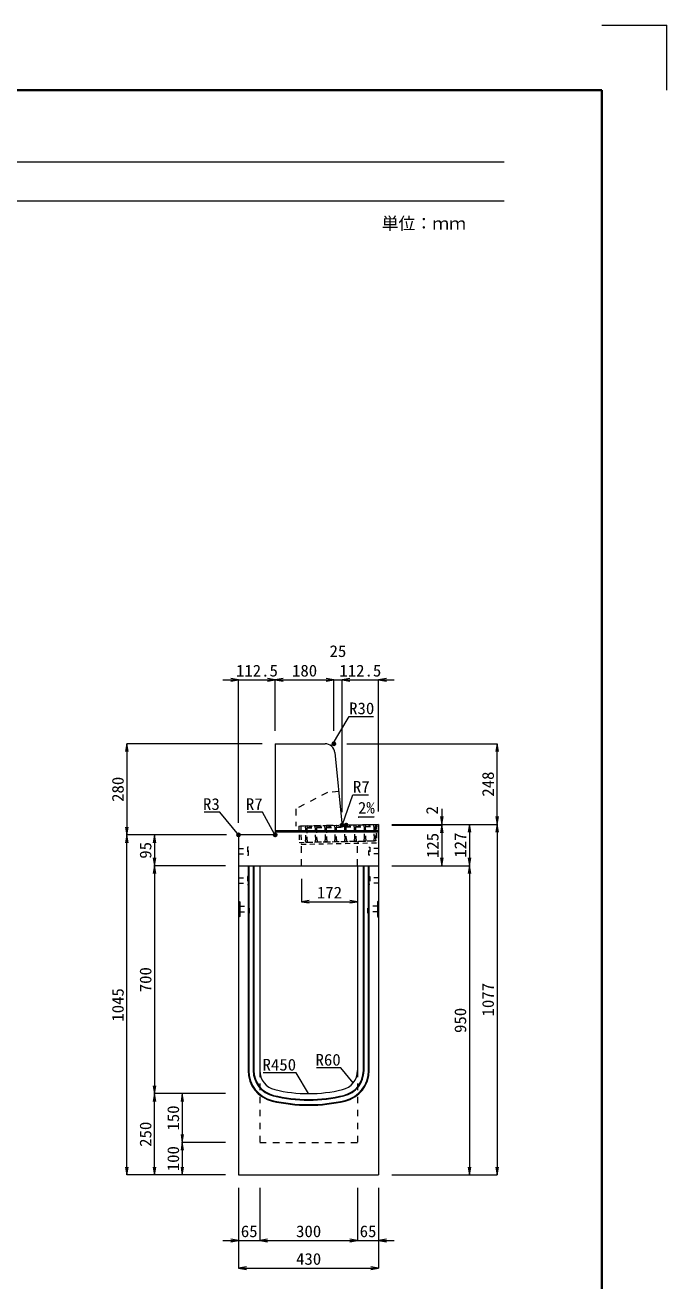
# Model space of a CAD drawing. Units: millimetres at full size; some dimension numbers follow another scale. Extents: x -18734 to 51600, y -18820 to 17820.
# Drawn here: x -12305 to -10334, y 13961 to 17820 of the extents above; entities that cross this region are included whole.
import ezdxf
from ezdxf.enums import TextEntityAlignment as Align

# ---------------------------------------------------------------- set-up
doc = ezdxf.new("R2010")
doc.units = ezdxf.units.MM
doc.header["$LTSCALE"] = 20
doc.header["$PDMODE"] = 32
doc.header["$PDSIZE"] = 10
doc.linetypes.add('USER1', pattern=[2, 1, -1])
doc.linetypes.add('USER2', pattern=[1.35, 0.75, -0.6])
for name, color, linetype, lineweight in [('Defpoints_2', 1, 'Continuous', 13), ('インサート', 3, 'USER2', 9), ('グレーチング', 7, 'USER2', 5), ('受枠', 3, 'USER2', 9), ('図枠', 7, 'Continuous', 5), ('寸法線', 7, 'Continuous', 13), ('引出線', 4, 'Continuous', 13), ('本体', 2, 'Continuous', 13), ('目地', 132, 'Continuous', 5)]:
    doc.layers.add(name, color=color, linetype=linetype, lineweight=lineweight)
doc.layers.add('作業エリア', color=11, linetype='Continuous')
doc.styles.add('ＭＳ ゴシック', font='')
doc.styles.add('ＭＳ 明朝', font='')
doc.styles.get('ＭＳ ゴシック').set_extended_font_data('MS Gothic')
doc.styles.get('ＭＳ 明朝').set_extended_font_data('MS Mincho')

# ---------------------------------------------------------------- blocks, each defined once
blk = doc.blocks.new('open_arrow')
at = {"color": 0, "linetype": 'Continuous', "lineweight": -2}
blk.add_lwpolyline([(7.5, 1.25), (0, 0), (7.5, -1.25)], dxfattribs=at)

msp = doc.modelspace()

# ---------------------------------------------------------------- linework, layer by layer
at = {"layer": 'Defpoints_2'}
for p in [(-10534.44, 17820), (-10334.44, 17620)]:
    msp.add_line(p, (-10334.44, 17820), dxfattribs=at)
at = {"layer": 'インサート'}
for p, q in [((-11649.44, 15290.08), (-11622.44, 15290.08)), ((-11649.44, 15290.08), (-11649.44, 15273.08)), ((-11619.44, 15294.08), (-11622.44, 15294.08)), ((-11622.44, 15294.08), (-11622.44, 15269.08)), ((-11619.44, 15269.08), (-11619.44, 15294.08)), ((-11249.44, 15294.08), (-11246.44, 15294.08)), ((-11249.44, 15269.08), (-11249.44, 15294.08)), ((-11246.44, 15294.08), (-11246.44, 15269.08)), ((-11219.44, 15290.08), (-11246.44, 15290.08)), ((-11219.44, 15290.08), (-11219.44, 15273.08)), ((-11649.44, 15273.08), (-11622.44, 15273.08)), ((-11622.44, 15269.08), (-11619.44, 15269.08)), ((-11246.44, 15269.08), (-11249.44, 15269.08)), ((-11219.44, 15273.08), (-11246.44, 15273.08)), ((-11649.44, 15200.08), (-11622.44, 15200.08)), ((-11649.44, 15200.08), (-11649.44, 15183.08)), ((-11649.44, 15183.08), (-11622.44, 15183.08)), ((-11619.44, 15204.08), (-11622.44, 15204.08)), ((-11622.44, 15204.08), (-11622.44, 15179.08)), ((-11622.44, 15179.08), (-11619.44, 15179.08)), ((-11619.44, 15179.08), (-11619.44, 15204.08)), ((-11249.44, 15204.08), (-11246.44, 15204.08)), ((-11249.44, 15179.08), (-11249.44, 15204.08)), ((-11246.44, 15179.08), (-11249.44, 15179.08)), ((-11246.44, 15204.08), (-11246.44, 15179.08)), ((-11219.44, 15200.08), (-11246.44, 15200.08)), ((-11219.44, 15183.08), (-11246.44, 15183.08)), ((-11219.44, 15200.08), (-11219.44, 15183.08)), ((-11646.24, 15112.08), (-11619.24, 15112.08)), ((-11646.24, 15112.08), (-11646.24, 15095.08)), ((-11646.24, 15095.08), (-11619.24, 15095.08)), ((-11616.24, 15116.08), (-11619.24, 15116.08)), ((-11619.24, 15116.08), (-11619.24, 15091.08)), ((-11619.24, 15091.08), (-11616.24, 15091.08)), ((-11616.24, 15091.08), (-11616.24, 15116.08)), ((-11252.64, 15116.08), (-11249.64, 15116.08)), ((-11252.64, 15091.08), (-11252.64, 15116.08)), ((-11249.64, 15091.08), (-11252.64, 15091.08)), ((-11249.64, 15116.08), (-11249.64, 15091.08)), ((-11222.64, 15112.08), (-11249.64, 15112.08)), ((-11222.64, 15095.08), (-11249.64, 15095.08)), ((-11222.64, 15112.08), (-11222.64, 15095.08))]:
    msp.add_line(p, q, dxfattribs=at)
at = {"layer": 'グレーチング'}
for p, q in [((-11444.51, 15359.07), (-11229.56, 15363.37)), ((-11439.39, 15353.18), (-11414.52, 15359.67)), ((-11409.4, 15353.78), (-11384.53, 15360.27)), ((-11379.41, 15354.37), (-11354.53, 15360.87)), ((-11349.41, 15354.97), (-11324.54, 15361.47)), ((-11319.42, 15355.57), (-11294.54, 15362.07)), ((-11289.42, 15356.17), (-11264.55, 15362.67)), ((-11259.43, 15356.77), (-11234.56, 15363.27)), ((-11439.39, 15353.18), (-11414.4, 15353.68)), ((-11409.4, 15353.78), (-11384.41, 15354.27)), ((-11379.41, 15354.37), (-11354.41, 15354.87)), ((-11349.41, 15354.97), (-11324.42, 15355.47)), ((-11319.42, 15355.57), (-11294.42, 15356.07)), ((-11289.42, 15356.17), (-11264.43, 15356.67)), ((-11259.43, 15356.77), (-11234.44, 15357.27)), ((-11443.51, 15309.08), (-11228.56, 15313.38))]:
    msp.add_line(p, q, dxfattribs=at)
for points in [[(-11444.51, 15359.07), (-11439.51, 15359.17), (-11439.39, 15353.18), (-11440.37, 15352.16), (-11439.65, 15316.16), (-11438.64, 15315.18), (-11438.52, 15309.18), (-11443.51, 15309.08), (-11443.63, 15315.08), (-11442.65, 15316.1), (-11443.37, 15352.1), (-11444.39, 15353.08)], [(-11414.52, 15359.67), (-11409.52, 15359.77), (-11409.4, 15353.78), (-11410.38, 15352.76), (-11409.66, 15316.76), (-11408.64, 15315.78), (-11408.52, 15309.78), (-11413.52, 15309.68), (-11413.64, 15315.68), (-11412.66, 15316.7), (-11413.38, 15352.7), (-11414.4, 15353.68)], [(-11384.53, 15360.27), (-11379.53, 15360.37), (-11379.41, 15354.37), (-11380.39, 15353.36), (-11379.67, 15317.36), (-11378.65, 15316.38), (-11378.53, 15310.38), (-11383.53, 15310.28), (-11383.65, 15316.28), (-11382.67, 15317.3), (-11383.39, 15353.3), (-11384.41, 15354.27)], [(-11354.53, 15360.87), (-11349.53, 15360.97), (-11349.41, 15354.97), (-11350.39, 15353.95), (-11349.67, 15317.96), (-11348.65, 15316.98), (-11348.53, 15310.98), (-11353.53, 15310.88), (-11353.65, 15316.88), (-11352.67, 15317.9), (-11353.39, 15353.9), (-11354.41, 15354.87)], [(-11324.54, 15361.47), (-11319.54, 15361.57), (-11319.42, 15355.57), (-11320.4, 15354.55), (-11319.68, 15318.56), (-11318.66, 15317.58), (-11318.54, 15311.58), (-11323.54, 15311.48), (-11323.66, 15317.48), (-11322.68, 15318.5), (-11323.4, 15354.49), (-11324.42, 15355.47)], [(-11294.54, 15362.07), (-11289.54, 15362.17), (-11289.42, 15356.17), (-11290.4, 15355.15), (-11289.68, 15319.16), (-11288.67, 15318.18), (-11288.55, 15312.18), (-11293.54, 15312.08), (-11293.66, 15318.08), (-11292.68, 15319.1), (-11293.4, 15355.09), (-11294.42, 15356.07)], [(-11264.55, 15362.67), (-11259.55, 15362.77), (-11259.43, 15356.77), (-11260.41, 15355.75), (-11259.69, 15319.76), (-11258.67, 15318.78), (-11258.55, 15312.78), (-11263.55, 15312.68), (-11263.67, 15318.68), (-11262.69, 15319.7), (-11263.41, 15355.69), (-11264.43, 15356.67)], [(-11234.56, 15363.27), (-11229.56, 15363.37), (-11229.44, 15357.37), (-11230.42, 15356.35), (-11229.7, 15320.36), (-11228.68, 15319.38), (-11228.56, 15313.38), (-11233.56, 15313.28), (-11233.68, 15319.28), (-11232.7, 15320.3), (-11233.42, 15356.29), (-11234.44, 15357.27)]]:
    msp.add_lwpolyline(points, close=True, dxfattribs=at)
at = {"layer": '作業エリア'}
for p in [(-11356.94, 15611.58), (-11331.94, 15361.58), (-11319.44, 15361.58), (-11649.44, 15331.58), (-11536.94, 15331.58)]:
    msp.add_point(p, dxfattribs=at)
at = {"layer": '受枠'}
for p, q in [((-11464.51, 15358.67), (-11221.56, 15363.53)), ((-11458.51, 15358.79), (-11457.39, 15302.81)), ((-11227.56, 15363.41), (-11226.56, 15313.42)), ((-11221.56, 15363.53), (-11220.44, 15307.54)), ((-11464.51, 15358.67), (-11463.51, 15308.68)), ((-11463.51, 15308.68), (-11226.56, 15313.42)), ((-11457.39, 15302.81), (-11220.44, 15307.54)), ((-11283.55, 15312.28), (-11283.43, 15306.28))]:
    msp.add_line(p, q, dxfattribs=at)
at = {"layer": '図枠', "lineweight": 40}
for p in [(-18334.44, 17620), (-10534.44, 12080)]:
    msp.add_line(p, (-10534.44, 17620), dxfattribs=at)
at = {"layer": '図枠', "lineweight": 13}
for p, q in [((-18034.44, 17400), (-10834.44, 17400)), ((-18034.44, 17280), (-10834.44, 17280))]:
    msp.add_line(p, q, dxfattribs=at)
at = {"layer": '寸法線'}
for p, q in [((-11697.44, 15808.28), (-11536.94, 15808.28)), ((-11649.44, 15368.58), (-11649.44, 15808.28)), ((-11536.94, 15808.28), (-11356.94, 15808.28)), ((-11536.94, 15651.58), (-11536.94, 15808.28)), ((-11536.94, 15651.58), (-11536.94, 15808.28)), ((-11404.94, 15808.28), (-11283.94, 15808.28)), ((-11356.94, 15651.58), (-11356.94, 15808.28)), ((-11356.94, 15651.58), (-11356.94, 15808.28)), ((-11331.94, 15401.58), (-11331.94, 15808.28)), ((-11331.94, 15808.28), (-11171.44, 15808.28)), ((-11331.94, 15401.58), (-11331.94, 15808.28)), ((-11219.44, 15403.58), (-11219.44, 15808.28)), ((-11992.38, 15611.58), (-11992.38, 15331.58)), ((-11576.94, 15611.58), (-11992.38, 15611.58)), ((-11316.94, 15611.58), (-10855.66, 15611.58)), ((-10855.66, 15363.58), (-10855.66, 15611.58)), ((-11025.66, 15411.58), (-11025.66, 15313.58)), ((-11179.44, 15363.58), (-11025.66, 15363.58)), ((-11179.44, 15363.58), (-10940.66, 15363.58)), ((-11179.44, 15363.58), (-10855.66, 15363.58)), ((-11179.44, 15363.58), (-10855.66, 15363.58)), ((-11179.44, 15361.58), (-11025.66, 15361.58)), ((-11179.44, 15361.58), (-11025.66, 15361.58)), ((-11025.66, 15361.58), (-11025.66, 15236.58)), ((-10940.66, 15363.58), (-10940.66, 15236.58)), ((-10855.66, 15363.58), (-10855.66, 14286.58)), ((-11686.44, 15331.58), (-11992.38, 15331.58)), ((-11992.38, 14286.58), (-11992.38, 15331.58)), ((-11686.44, 15331.58), (-11992.38, 15331.58)), ((-11907.38, 15331.58), (-11907.38, 15236.58)), ((-11686.44, 15331.58), (-11907.38, 15331.58)), ((-11689.44, 15236.58), (-11907.38, 15236.58)), ((-11907.38, 15236.58), (-11907.38, 14536.58)), ((-11689.44, 15236.58), (-11907.38, 15236.58)), ((-11179.44, 15236.58), (-11025.66, 15236.58)), ((-11179.44, 15236.58), (-10940.66, 15236.58)), ((-11179.44, 15236.58), (-10940.66, 15236.58)), ((-10940.66, 15236.58), (-10940.66, 14286.58)), ((-11456.44, 15196.58), (-11456.44, 15126.35)), ((-11456.44, 15126.35), (-11284.44, 15126.35)), ((-11689.44, 14536.58), (-11907.38, 14536.58)), ((-11907.38, 14286.58), (-11907.38, 14536.58)), ((-11689.44, 14536.58), (-11907.38, 14536.58)), ((-11822.38, 14536.58), (-11822.38, 14386.58)), ((-11689.44, 14536.58), (-11822.38, 14536.58)), ((-11689.44, 14386.58), (-11822.38, 14386.58)), ((-11822.38, 14386.58), (-11822.38, 14286.58)), ((-11689.44, 14386.58), (-11822.38, 14386.58)), ((-11689.44, 14286.58), (-11992.38, 14286.58)), ((-11689.44, 14286.58), (-11907.38, 14286.58)), ((-11689.44, 14286.58), (-11822.38, 14286.58)), ((-11179.44, 14286.58), (-10940.66, 14286.58)), ((-11179.44, 14286.58), (-10855.66, 14286.58)), ((-11649.44, 14246.58), (-11649.44, 14085.42)), ((-11649.44, 14246.58), (-11649.44, 14000.42)), ((-11584.44, 14246.58), (-11584.44, 14085.42)), ((-11584.44, 14246.58), (-11584.44, 14085.42)), ((-11284.44, 14246.58), (-11284.44, 14085.42)), ((-11284.44, 14246.58), (-11284.44, 14085.42)), ((-11219.44, 14246.58), (-11219.44, 14085.42)), ((-11219.44, 14246.58), (-11219.44, 14000.42)), ((-11697.44, 14085.42), (-11536.44, 14085.42)), ((-11584.44, 14085.42), (-11284.44, 14085.42)), ((-11332.44, 14085.42), (-11171.44, 14085.42)), ((-11649.44, 14000.42), (-11219.44, 14000.42))]:
    msp.add_line(p, q, dxfattribs=at)
at = {"layer": '引出線'}
for points in [[(-11363.96, 15603.82), (-11310.11, 15695.21), (-11235.44, 15695.21)], [(-11330.3, 15363.39), (-11298.36, 15454.16), (-11250.43, 15454.16)], [(-11648.56, 15330.7), (-11707.28, 15401.06), (-11755.01, 15401.06)], [(-11538.99, 15333.63), (-11575.69, 15401.06), (-11623.62, 15401.06)], [(-11282.32, 15385.7), (-11233.61, 15386.67), (-11282.35, 15385.7)], [(-11434.44, 14536.58), (-11472.95, 14600.12), (-11573.96, 14600.12)], [(-11297.37, 14569.89), (-11335.96, 14615.29), (-11410.63, 14615.29)]]:
    msp.add_lwpolyline(points, dxfattribs=at)
at = {"layer": '本体'}
for p, q in [((-11536.94, 15611.58), (-11536.94, 15338.58)), ((-11536.94, 15611.58), (-11384.09, 15611.58)), ((-11354.24, 15584.56), (-11332.57, 15367.88)), ((-11319.44, 15361.58), (-11325.6, 15361.58)), ((-11219.44, 15363.58), (-11319.44, 15361.58)), ((-11219.44, 15363.58), (-11219.44, 15236.58)), ((-11649.44, 15328.58), (-11649.44, 15236.58)), ((-11543.94, 15331.58), (-11646.44, 15331.58)), ((-11649.44, 15236.58), (-11649.44, 14286.58)), ((-11649.44, 15236.58), (-11584.44, 15236.58)), ((-11649.44, 15236.58), (-11219.44, 15236.58)), ((-11584.44, 15236.58), (-11584.44, 14607.1)), ((-11284.44, 15236.58), (-11219.44, 15236.58)), ((-11284.44, 15236.58), (-11284.44, 14607.1)), ((-11219.44, 15236.58), (-11219.44, 14286.58)), ((-11649.44, 14286.58), (-11219.44, 14286.58))]:
    msp.add_line(p, q, dxfattribs=at)
at = {"layer": '本体', "linetype": 'USER1'}
for p, q in [((-11376.94, 15461.58), (-11473.94, 15411.58)), ((-11342.24, 15464.58), (-11376.94, 15461.58)), ((-11473.94, 15411.58), (-11473.94, 15358.49)), ((-11319.44, 15361.58), (-11473.94, 15358.49)), ((-11456.44, 15236.58), (-11456.44, 15308.83)), ((-11284.44, 15236.58), (-11284.44, 15312.27))]:
    msp.add_line(p, q, dxfattribs=at)
at = {"layer": '本体', "lineweight": 9}
for p, q in [((-11649.44, 15128.08), (-11646.24, 15126.08)), ((-11219.44, 15128.08), (-11222.64, 15126.08)), ((-11646.24, 15126.08), (-11646.24, 15081.08)), ((-11222.64, 15126.08), (-11222.64, 15081.08)), ((-11646.24, 15081.08), (-11649.44, 15079.08)), ((-11222.64, 15081.08), (-11219.44, 15079.08))]:
    msp.add_line(p, q, dxfattribs=at)
at = {"layer": '本体', "linetype": 'USER1', "lineweight": 15}
for p, q in [((-11584.44, 14607.1), (-11584.44, 14386.58)), ((-11284.44, 14607.1), (-11284.44, 14386.58)), ((-11584.44, 14386.58), (-11284.44, 14386.58))]:
    msp.add_line(p, q, dxfattribs=at)
at = {"layer": '本体'}
for centre, radius, start, end in [((-11384.09, 15581.58), 30, 5.71059, 90), ((-11325.6, 15368.58), 7, 185.71059, 270), ((-11646.44, 15328.58), 3, 90, 180), ((-11543.94, 15338.58), 7, 270, 0), ((-11524.44, 14607.1), 60, 180, 256.65764), ((-11344.44, 14607.1), 60, 283.34236, 0), ((-11434.44, 14986.58), 450, 256.65764, 283.34236)]:
    msp.add_arc(centre, radius, start, end, dxfattribs=at)
at = {"layer": '目地'}
for p, q in [((-11219.44, 15343.58), (-11536.94, 15343.58)), ((-11219.44, 15339.58), (-11536.94, 15339.58)), ((-11620.44, 15236.58), (-11620.44, 14607.1)), ((-11618.44, 15236.58), (-11618.44, 14607.1)), ((-11604.44, 15236.58), (-11604.44, 14607.1)), ((-11602.44, 15236.58), (-11602.44, 14607.1)), ((-11266.44, 14607.1), (-11266.44, 15236.58)), ((-11264.44, 14607.1), (-11264.44, 15236.58)), ((-11250.44, 14607.1), (-11250.44, 15236.58)), ((-11248.44, 14607.1), (-11248.44, 15236.58))]:
    msp.add_line(p, q, dxfattribs=at)
for centre, radius, start, end in [((-11524.44, 14607.1), 96, 180, 256.65764), ((-11524.44, 14607.1), 94, 180, 256.65764), ((-11524.44, 14607.1), 80, 180, 256.65764), ((-11524.44, 14607.1), 78, 180, 256.65764), ((-11344.44, 14607.1), 78, 283.34236, 0), ((-11344.44, 14607.1), 80, 283.34236, 0), ((-11344.44, 14607.1), 94, 283.34236, 0), ((-11344.44, 14607.1), 96, 283.34236, 0), ((-11434.44, 14986.58), 486, 256.65764, 283.34236), ((-11434.44, 14986.58), 484, 256.65764, 283.34236), ((-11434.44, 14986.58), 470, 256.65764, 283.34236), ((-11434.44, 14986.58), 468, 256.65764, 283.34236)]:
    msp.add_arc(centre, radius, start, end, dxfattribs=at)

# ---------------------------------------------------------------- block references
at = {"layer": '寸法線', "xscale": 3.2, "yscale": 3.2}
for p, rotation in [((-11649.44, 15808.28), 180), ((-11536.94, 15808.28), 180), ((-11356.94, 15808.28), 180), ((-11356.94, 15808.28), 180), ((-11992.38, 15611.58), 270), ((-10855.66, 15611.58), 270), ((-11025.66, 15363.58), 90), ((-11025.66, 15361.58), 270), ((-11025.66, 15361.58), 270), ((-10940.66, 15363.58), 270), ((-10855.66, 15363.58), 90), ((-10855.66, 15363.58), 270), ((-11992.38, 15331.58), 90), ((-11992.38, 15331.58), 270), ((-11907.38, 15331.58), 270), ((-11907.38, 15236.58), 90), ((-11025.66, 15236.58), 90), ((-10940.66, 15236.58), 90), ((-11907.38, 15236.58), 270), ((-10940.66, 15236.58), 270), ((-11284.44, 15126.35), 180), ((-11907.38, 14536.58), 90), ((-11907.38, 14536.58), 270), ((-11822.38, 14536.58), 270), ((-11822.38, 14386.58), 90), ((-11822.38, 14386.58), 270), ((-11992.38, 14286.58), 90), ((-11907.38, 14286.58), 90), ((-11822.38, 14286.58), 90), ((-10940.66, 14286.58), 90), ((-10855.66, 14286.58), 90), ((-11649.44, 14085.42), 180), ((-11284.44, 14085.42), 180), ((-11284.44, 14085.42), 180), ((-11219.44, 14000.42), 180)]:
    msp.add_blockref('open_arrow', p, dxfattribs=dict(at, rotation=rotation))
for p in [(-11536.94, 15808.28), (-11331.94, 15808.28), (-11331.94, 15808.28), (-11219.44, 15808.28), (-11456.44, 15126.35), (-11584.44, 14085.42), (-11584.44, 14085.42), (-11219.44, 14085.42), (-11649.44, 14000.42)]:
    msp.add_blockref('open_arrow', p, dxfattribs=at)
at = {"layer": '引出線'}
for p, xscale, yscale, rotation in [((-11363.96, 15603.82), 0.16, 0.16, 59.5), ((-11330.3, 15363.39), 0.16, 0.16, 70.6), ((-11282.32, 15385.7), 0.16, 0.16, 1.1), ((-11648.56, 15330.7), 0.16, 0.16, 129.8), ((-11538.99, 15333.63), 0.16, 0.16, 118.6), ((-11297.37, 14569.89), 0.133, 0.133, 130.4), ((-11434.44, 14536.58), 0.133, 0.133, 121.2)]:
    msp.add_blockref('open_arrow', p, dxfattribs=dict(at, xscale=xscale, yscale=yscale, rotation=rotation))

# ---------------------------------------------------------------- texts
at = {"layer": '図枠', "style": 'ＭＳ ゴシック'}
msp.add_text('単位：ｍｍ', height=37.98, dxfattribs=at).set_placement((-11080.71, 17210.67), align=Align.MIDDLE_CENTER)
at = {"layer": '寸法線', "style": 'ＭＳ 明朝', "width": 1.05}
for s, p in [('25', (-11344.44, 15896.28)), ('112.5', (-11593.19, 15836.28)), ('180', (-11446.94, 15836.28)), ('112.5', (-11275.69, 15836.28)), ('172', (-11370.44, 15154.35)), ('65', (-11616.94, 14113.42)), ('300', (-11434.44, 14113.42)), ('65', (-11251.94, 14113.42)), ('430', (-11434.44, 14028.42))]:
    msp.add_text(s, height=36.03, dxfattribs=at).set_placement(p, align=Align.MIDDLE_CENTER)
for s, p in [('248', (-10883.66, 15487.58)), ('280', (-12020.38, 15471.58)), ('2', (-11055.66, 15406.91)), ('125', (-11053.66, 15299.08)), ('127', (-10968.66, 15300.08)), ('95', (-11935.38, 15284.08)), ('700', (-11935.38, 14886.58)), ('1045', (-12020.38, 14809.08)), ('1077', (-10883.66, 14825.08)), ('950', (-10968.66, 14761.58)), ('150', (-11850.38, 14461.58)), ('250', (-11935.38, 14411.58)), ('100', (-11850.38, 14336.58))]:
    msp.add_text(s, height=36.03, rotation=90, dxfattribs=at).set_placement(p, align=Align.MIDDLE_CENTER)
at = {"layer": '引出線', "style": 'ＭＳ 明朝', "width": 1.05}
for s, p in [('R30', (-11310.11, 15738.41)), ('R7', (-11298.36, 15497.36))]:
    msp.add_text(s, height=36.03, dxfattribs=at).set_placement(p, align=Align.TOP_LEFT)
for s, p in [('R3', (-11707.28, 15444.26)), ('R7', (-11575.69, 15444.26)), ('R450', (-11472.95, 14643.32)), ('R60', (-11335.96, 14658.49))]:
    msp.add_text(s, height=36.03, dxfattribs=at).set_placement(p, align=Align.TOP_RIGHT)
msp.add_text('2%', height=36.03, rotation=1.146, dxfattribs=at).set_placement((-11283.29, 15432.59), align=Align.TOP_LEFT)

doc.saveas('drawing.dxf')
